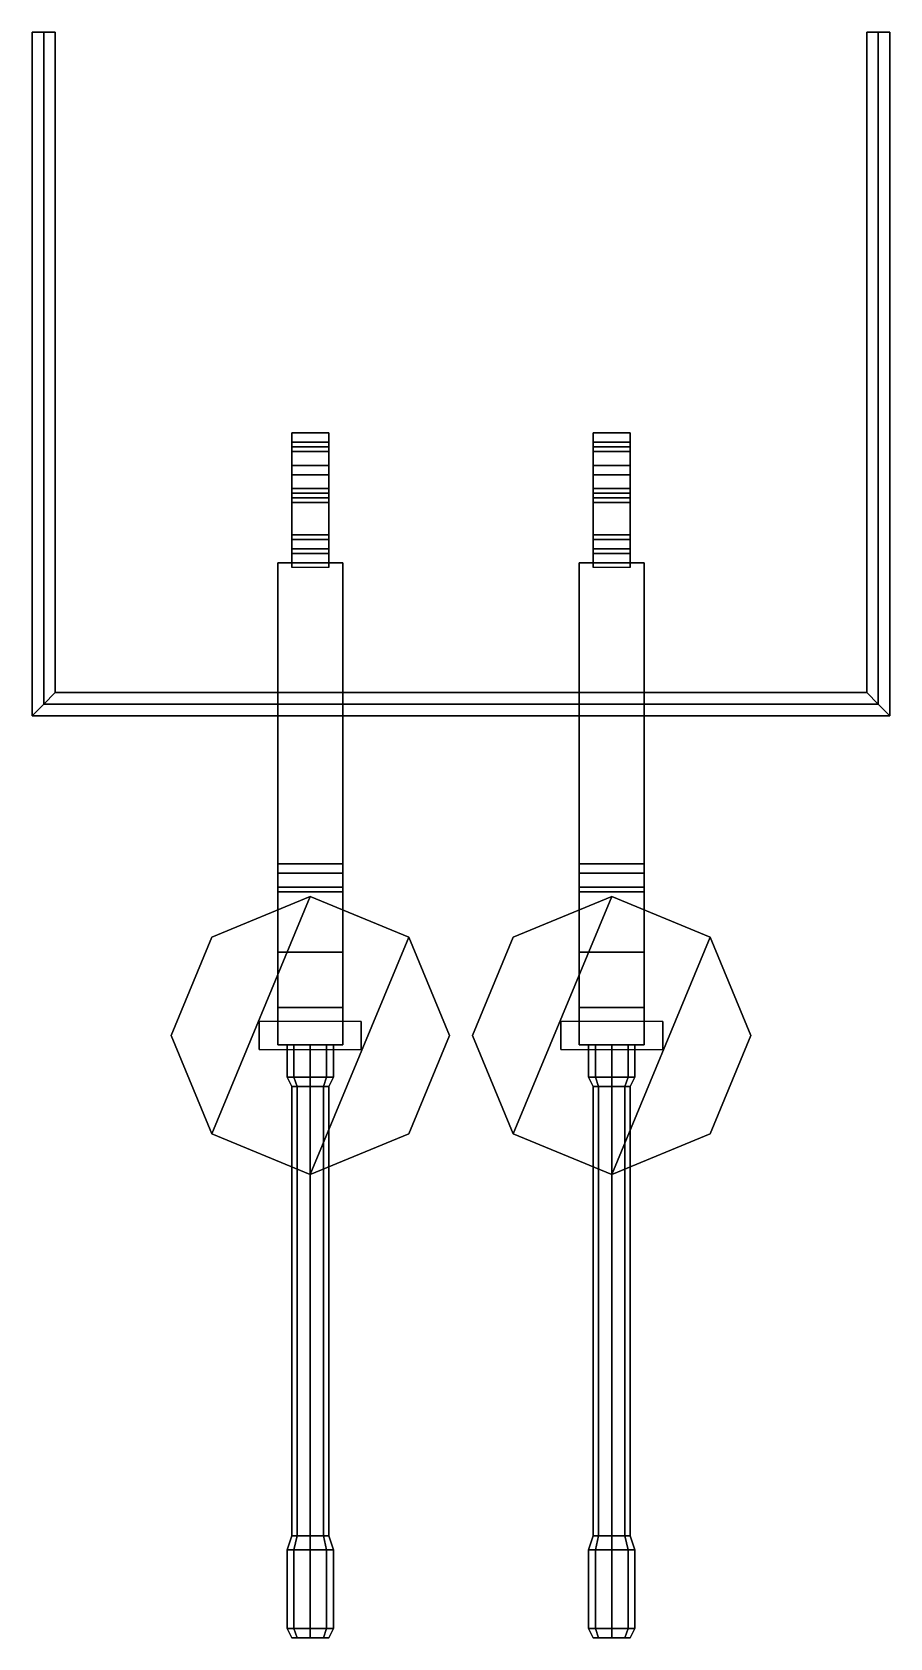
# Model space of a CAD drawing. Extents: x -0.37 to 0.37, y -1.39 to 0.
import ezdxf

# ---------------------------------------------------------------- set-up
doc = ezdxf.new("R2010")
doc.units = 0
doc.layers.add('GUN', color=1, linetype='CONTINUOUS')
doc.layers.add('SLEEVE', color=5, linetype='CONTINUOUS')

msp = doc.modelspace()

# ---------------------------------------------------------------- linework, layer by layer
at = {"layer": 'GUN'}
for points in [[(-0.146, -0.346, 0.132), (-0.146, -0.354, 0.128), (-0.146, -0.398, 0.224), (-0.146, -0.358, 0.228)], [(-0.114, -0.358, 0.228), (-0.114, -0.346, 0.132), (-0.146, -0.346, 0.132), (-0.146, -0.358, 0.228)], [(-0.114, -0.346, 0.132), (-0.114, -0.354, 0.128), (-0.146, -0.354, 0.128), (-0.146, -0.346, 0.132)], [(-0.114, -0.398, 0.224), (-0.114, -0.354, 0.128), (-0.114, -0.346, 0.132), (-0.114, -0.358, 0.228)], [(0.114, -0.346, 0.132), (0.114, -0.354, 0.128), (0.114, -0.398, 0.224), (0.114, -0.358, 0.228)], [(0.146, -0.358, 0.228), (0.146, -0.346, 0.132), (0.114, -0.346, 0.132), (0.114, -0.358, 0.228)], [(0.146, -0.346, 0.132), (0.146, -0.354, 0.128), (0.114, -0.354, 0.128), (0.114, -0.346, 0.132)], [(0.146, -0.398, 0.224), (0.146, -0.354, 0.128), (0.146, -0.346, 0.132), (0.146, -0.358, 0.228)], [(-0.146, -0.354, 0.128), (-0.146, -0.394, 0.132), (-0.146, -0.402, 0.212), (-0.146, -0.398, 0.224)], [(-0.114, -0.354, 0.128), (-0.114, -0.438, 0.128), (-0.146, -0.438, 0.128), (-0.146, -0.354, 0.128)], [(-0.146, -0.354, 0.128), (-0.146, -0.438, 0.128), (-0.146, -0.438, 0.132), (-0.146, -0.394, 0.132)], [(-0.146, -0.358, 0.228), (-0.146, -0.398, 0.224), (-0.146, -0.382, 0.268), (-0.146, -0.358, 0.272)], [(-0.114, -0.358, 0.272), (-0.114, -0.358, 0.228), (-0.146, -0.358, 0.228), (-0.146, -0.358, 0.272)], [(-0.114, -0.362, 0.28), (-0.114, -0.358, 0.272), (-0.146, -0.358, 0.272), (-0.146, -0.362, 0.28)], [(-0.146, -0.358, 0.272), (-0.146, -0.382, 0.268), (-0.146, -0.374, 0.28), (-0.146, -0.362, 0.28)], [(-0.114, -0.402, 0.212), (-0.114, -0.394, 0.132), (-0.114, -0.354, 0.128), (-0.114, -0.398, 0.224)], [(-0.114, -0.438, 0.132), (-0.114, -0.438, 0.128), (-0.114, -0.354, 0.128), (-0.114, -0.394, 0.132)], [(-0.114, -0.382, 0.268), (-0.114, -0.398, 0.224), (-0.114, -0.358, 0.228), (-0.114, -0.358, 0.272)], [(-0.114, -0.374, 0.28), (-0.114, -0.382, 0.268), (-0.114, -0.358, 0.272), (-0.114, -0.362, 0.28)], [(0.114, -0.354, 0.128), (0.114, -0.438, 0.128), (0.114, -0.438, 0.132), (0.114, -0.394, 0.132)], [(0.146, -0.354, 0.128), (0.146, -0.438, 0.128), (0.114, -0.438, 0.128), (0.114, -0.354, 0.128)], [(0.114, -0.354, 0.128), (0.114, -0.394, 0.132), (0.114, -0.402, 0.212), (0.114, -0.398, 0.224)], [(0.146, -0.358, 0.272), (0.146, -0.358, 0.228), (0.114, -0.358, 0.228), (0.114, -0.358, 0.272)], [(0.114, -0.358, 0.228), (0.114, -0.398, 0.224), (0.114, -0.382, 0.268), (0.114, -0.358, 0.272)], [(0.114, -0.358, 0.272), (0.114, -0.382, 0.268), (0.114, -0.374, 0.28), (0.114, -0.362, 0.28)], [(0.146, -0.362, 0.28), (0.146, -0.358, 0.272), (0.114, -0.358, 0.272), (0.114, -0.362, 0.28)], [(0.146, -0.438, 0.132), (0.146, -0.438, 0.128), (0.146, -0.354, 0.128), (0.146, -0.394, 0.132)], [(0.146, -0.402, 0.212), (0.146, -0.394, 0.132), (0.146, -0.354, 0.128), (0.146, -0.398, 0.224)], [(0.146, -0.382, 0.268), (0.146, -0.398, 0.224), (0.146, -0.358, 0.228), (0.146, -0.358, 0.272)], [(0.146, -0.374, 0.28), (0.146, -0.382, 0.268), (0.146, -0.358, 0.272), (0.146, -0.362, 0.28)], [(-0.146, -0.362, 0.28), (-0.146, -0.374, 0.28), (-0.114, -0.374, 0.28), (-0.114, -0.362, 0.28)], [(-0.146, -0.374, 0.28), (-0.146, -0.382, 0.268), (-0.114, -0.382, 0.268), (-0.114, -0.374, 0.28)], [(0.114, -0.362, 0.28), (0.114, -0.374, 0.28), (0.146, -0.374, 0.28), (0.146, -0.362, 0.28)], [(0.114, -0.374, 0.28), (0.114, -0.382, 0.268), (0.146, -0.382, 0.268), (0.146, -0.374, 0.28)], [(-0.146, -0.398, 0.224), (-0.146, -0.398, 0.252), (-0.146, -0.382, 0.268), (-0.146, -0.398, 0.224)], [(-0.146, -0.382, 0.268), (-0.146, -0.434, 0.264), (-0.114, -0.434, 0.264), (-0.114, -0.382, 0.268)], [(-0.146, -0.434, 0.252), (-0.146, -0.434, 0.264), (-0.146, -0.382, 0.268), (-0.146, -0.398, 0.252)], [(-0.114, -0.382, 0.268), (-0.114, -0.398, 0.252), (-0.114, -0.398, 0.224)], [(-0.114, -0.382, 0.268), (-0.114, -0.434, 0.264), (-0.114, -0.434, 0.252), (-0.114, -0.398, 0.252)], [(0.114, -0.382, 0.268), (0.114, -0.434, 0.264), (0.146, -0.434, 0.264), (0.146, -0.382, 0.268)], [(0.114, -0.434, 0.252), (0.114, -0.434, 0.264), (0.114, -0.382, 0.268), (0.114, -0.398, 0.252)], [(0.114, -0.398, 0.224), (0.114, -0.398, 0.252), (0.114, -0.382, 0.268), (0.114, -0.398, 0.224)], [(0.146, -0.382, 0.268), (0.146, -0.434, 0.264), (0.146, -0.434, 0.252), (0.146, -0.398, 0.252)], [(0.146, -0.382, 0.268), (0.146, -0.398, 0.252), (0.146, -0.398, 0.224)], [(-0.146, -0.402, 0.212), (-0.146, -0.394, 0.132), (-0.114, -0.394, 0.132), (-0.114, -0.402, 0.212)], [(-0.146, -0.394, 0.132), (-0.146, -0.438, 0.132), (-0.114, -0.438, 0.132), (-0.114, -0.394, 0.132)], [(-0.114, -0.398, 0.224), (-0.114, -0.398, 0.252), (-0.146, -0.398, 0.252), (-0.146, -0.398, 0.224)], [(-0.146, -0.402, 0.212), (-0.146, -0.406, 0.216), (-0.146, -0.398, 0.224)], [(-0.146, -0.406, 0.216), (-0.146, -0.458, 0.216), (-0.146, -0.446, 0.224), (-0.146, -0.398, 0.224)], [(-0.146, -0.398, 0.224), (-0.146, -0.446, 0.224), (-0.114, -0.446, 0.224), (-0.114, -0.398, 0.224)], [(-0.114, -0.398, 0.252), (-0.114, -0.434, 0.252), (-0.146, -0.434, 0.252), (-0.146, -0.398, 0.252)], [(-0.114, -0.398, 0.224), (-0.114, -0.406, 0.216), (-0.114, -0.402, 0.212), (-0.114, -0.398, 0.224)], [(-0.114, -0.446, 0.224), (-0.114, -0.458, 0.216), (-0.114, -0.406, 0.216), (-0.114, -0.398, 0.224)], [(0.114, -0.394, 0.132), (0.114, -0.438, 0.132), (0.146, -0.438, 0.132), (0.146, -0.394, 0.132)], [(0.114, -0.402, 0.212), (0.114, -0.394, 0.132), (0.146, -0.394, 0.132), (0.146, -0.402, 0.212)], [(0.114, -0.398, 0.224), (0.114, -0.446, 0.224), (0.146, -0.446, 0.224), (0.146, -0.398, 0.224)], [(0.114, -0.406, 0.216), (0.114, -0.458, 0.216), (0.114, -0.446, 0.224), (0.114, -0.398, 0.224)], [(0.146, -0.398, 0.252), (0.146, -0.434, 0.252), (0.114, -0.434, 0.252), (0.114, -0.398, 0.252)], [(0.114, -0.402, 0.212), (0.114, -0.406, 0.216), (0.114, -0.398, 0.224)], [(0.146, -0.398, 0.224), (0.146, -0.398, 0.252), (0.114, -0.398, 0.252), (0.114, -0.398, 0.224)], [(0.146, -0.446, 0.224), (0.146, -0.458, 0.216), (0.146, -0.406, 0.216), (0.146, -0.398, 0.224)], [(0.146, -0.398, 0.224), (0.146, -0.406, 0.216), (0.146, -0.402, 0.212), (0.146, -0.398, 0.224)], [(-0.114, -0.402, 0.212), (-0.114, -0.406, 0.216), (-0.146, -0.406, 0.216), (-0.146, -0.402, 0.212)], [(-0.114, -0.406, 0.216), (-0.114, -0.458, 0.216), (-0.146, -0.458, 0.216), (-0.146, -0.406, 0.216)], [(0.146, -0.402, 0.212), (0.146, -0.406, 0.216), (0.114, -0.406, 0.216), (0.114, -0.402, 0.212)], [(0.146, -0.406, 0.216), (0.146, -0.458, 0.216), (0.114, -0.458, 0.216), (0.114, -0.406, 0.216)], [(-0.146, -0.446, 0.244), (-0.146, -0.458, 0.252), (-0.146, -0.434, 0.264), (-0.146, -0.434, 0.252)], [(-0.114, -0.434, 0.252), (-0.114, -0.446, 0.244), (-0.146, -0.446, 0.244), (-0.146, -0.434, 0.252)], [(-0.146, -0.434, 0.264), (-0.146, -0.458, 0.252), (-0.114, -0.458, 0.252), (-0.114, -0.434, 0.264)], [(-0.114, -0.438, 0.128), (-0.114, -0.45, 0.136), (-0.146, -0.45, 0.136), (-0.146, -0.438, 0.128)], [(-0.146, -0.438, 0.128), (-0.146, -0.45, 0.136), (-0.146, -0.45, 0.14), (-0.146, -0.438, 0.132)], [(-0.146, -0.438, 0.132), (-0.146, -0.45, 0.14), (-0.114, -0.45, 0.14), (-0.114, -0.438, 0.132)], [(-0.114, -0.434, 0.264), (-0.114, -0.458, 0.252), (-0.114, -0.446, 0.244), (-0.114, -0.434, 0.252)], [(-0.114, -0.45, 0.14), (-0.114, -0.45, 0.136), (-0.114, -0.438, 0.128), (-0.114, -0.438, 0.132)], [(0.114, -0.446, 0.244), (0.114, -0.458, 0.252), (0.114, -0.434, 0.264), (0.114, -0.434, 0.252)], [(0.146, -0.434, 0.252), (0.146, -0.446, 0.244), (0.114, -0.446, 0.244), (0.114, -0.434, 0.252)], [(0.114, -0.434, 0.264), (0.114, -0.458, 0.252), (0.146, -0.458, 0.252), (0.146, -0.434, 0.264)], [(0.114, -0.438, 0.128), (0.114, -0.45, 0.136), (0.114, -0.45, 0.14), (0.114, -0.438, 0.132)], [(0.146, -0.438, 0.128), (0.146, -0.45, 0.136), (0.114, -0.45, 0.136), (0.114, -0.438, 0.128)], [(0.114, -0.438, 0.132), (0.114, -0.45, 0.14), (0.146, -0.45, 0.14), (0.146, -0.438, 0.132)], [(0.146, -0.434, 0.264), (0.146, -0.458, 0.252), (0.146, -0.446, 0.244), (0.146, -0.434, 0.252)], [(0.146, -0.45, 0.14), (0.146, -0.45, 0.136), (0.146, -0.438, 0.128), (0.146, -0.438, 0.132)], [(-0.146, -0.446, 0.224), (-0.146, -0.458, 0.216), (-0.146, -0.458, 0.252), (-0.146, -0.446, 0.244)], [(-0.114, -0.446, 0.244), (-0.114, -0.446, 0.224), (-0.146, -0.446, 0.224), (-0.146, -0.446, 0.244)], [(-0.114, -0.45, 0.136), (-0.114, -0.462, 0.152), (-0.146, -0.462, 0.152), (-0.146, -0.45, 0.136)], [(-0.146, -0.45, 0.136), (-0.146, -0.462, 0.152), (-0.146, -0.458, 0.152), (-0.146, -0.45, 0.14)], [(-0.146, -0.45, 0.14), (-0.146, -0.458, 0.152), (-0.114, -0.458, 0.152), (-0.114, -0.45, 0.14)], [(-0.114, -0.458, 0.252), (-0.114, -0.458, 0.216), (-0.114, -0.446, 0.224), (-0.114, -0.446, 0.244)], [(-0.114, -0.458, 0.152), (-0.114, -0.462, 0.152), (-0.114, -0.45, 0.136), (-0.114, -0.45, 0.14)], [(0.146, -0.446, 0.244), (0.146, -0.446, 0.224), (0.114, -0.446, 0.224), (0.114, -0.446, 0.244)], [(0.114, -0.446, 0.224), (0.114, -0.458, 0.216), (0.114, -0.458, 0.252), (0.114, -0.446, 0.244)], [(0.114, -0.45, 0.14), (0.114, -0.458, 0.152), (0.146, -0.458, 0.152), (0.146, -0.45, 0.14)], [(0.114, -0.45, 0.136), (0.114, -0.462, 0.152), (0.114, -0.458, 0.152), (0.114, -0.45, 0.14)], [(0.146, -0.45, 0.136), (0.146, -0.462, 0.152), (0.114, -0.462, 0.152), (0.114, -0.45, 0.136)], [(0.146, -0.458, 0.252), (0.146, -0.458, 0.216), (0.146, -0.446, 0.224), (0.146, -0.446, 0.244)], [(0.146, -0.458, 0.152), (0.146, -0.462, 0.152), (0.146, -0.45, 0.136), (0.146, -0.45, 0.14)], [(-0.102, -0.458, 0.26), (-0.102, -0.458, 0.152), (-0.158, -0.458, 0.152), (-0.158, -0.458, 0.26)], [(-0.158, -0.742, 0.2), (-0.158, -0.742, 0.236), (-0.158, -0.718, 0.26), (-0.158, -0.458, 0.26)], [(-0.158, -0.458, 0.26), (-0.158, -0.718, 0.26), (-0.102, -0.718, 0.26), (-0.102, -0.458, 0.26)], [(-0.158, -0.458, 0.152), (-0.158, -0.794, 0.152), (-0.158, -0.742, 0.2), (-0.158, -0.458, 0.26)], [(-0.102, -0.458, 0.152), (-0.102, -0.794, 0.152), (-0.158, -0.794, 0.152), (-0.158, -0.458, 0.152)], [(-0.102, -0.718, 0.26), (-0.102, -0.742, 0.236), (-0.102, -0.742, 0.2), (-0.102, -0.458, 0.26)], [(-0.102, -0.742, 0.2), (-0.102, -0.794, 0.152), (-0.102, -0.458, 0.152), (-0.102, -0.458, 0.26)], [(0.102, -0.458, 0.152), (0.102, -0.794, 0.152), (0.102, -0.742, 0.2), (0.102, -0.458, 0.26)], [(0.158, -0.458, 0.26), (0.158, -0.458, 0.152), (0.102, -0.458, 0.152), (0.102, -0.458, 0.26)], [(0.158, -0.458, 0.152), (0.158, -0.794, 0.152), (0.102, -0.794, 0.152), (0.102, -0.458, 0.152)], [(0.102, -0.742, 0.2), (0.102, -0.742, 0.236), (0.102, -0.718, 0.26), (0.102, -0.458, 0.26)], [(0.102, -0.458, 0.26), (0.102, -0.718, 0.26), (0.158, -0.718, 0.26), (0.158, -0.458, 0.26)], [(0.158, -0.742, 0.2), (0.158, -0.794, 0.152), (0.158, -0.458, 0.152), (0.158, -0.458, 0.26)], [(0.158, -0.718, 0.26), (0.158, -0.742, 0.236), (0.158, -0.742, 0.2), (0.158, -0.458, 0.26)], [(-0.158, -0.742, 0.236), (-0.158, -0.738, 0.28), (-0.158, -0.726, 0.28), (-0.158, -0.718, 0.26)], [(-0.158, -0.718, 0.26), (-0.158, -0.726, 0.28), (-0.102, -0.726, 0.28), (-0.102, -0.718, 0.26)], [(-0.102, -0.726, 0.28), (-0.102, -0.738, 0.28), (-0.102, -0.742, 0.236), (-0.102, -0.718, 0.26)], [(0.102, -0.742, 0.236), (0.102, -0.738, 0.28), (0.102, -0.726, 0.28), (0.102, -0.718, 0.26)], [(0.102, -0.718, 0.26), (0.102, -0.726, 0.28), (0.158, -0.726, 0.28), (0.158, -0.718, 0.26)], [(0.158, -0.726, 0.28), (0.158, -0.738, 0.28), (0.158, -0.742, 0.236), (0.158, -0.718, 0.26)], [(-0.158, -0.726, 0.28), (-0.158, -0.738, 0.28), (-0.102, -0.738, 0.28), (-0.102, -0.726, 0.28)], [(0.102, -0.726, 0.28), (0.102, -0.738, 0.28), (0.158, -0.738, 0.28), (0.158, -0.726, 0.28)], [(-0.2149, -0.9509, 0.296), (-0.13, -0.746, 0.296), (-0.2149, -0.7811, 0.296), (-0.25, -0.866, 0.296)], [(-0.13, -0.746, 0.224), (-0.2149, -0.7811, 0.224), (-0.2149, -0.7811, 0.296), (-0.13, -0.746, 0.296)], [(-0.13, -0.986, 0.296), (-0.0451, -0.7811, 0.296), (-0.13, -0.746, 0.296), (-0.2149, -0.9509, 0.296)], [(-0.102, -0.742, 0.236), (-0.102, -0.738, 0.28), (-0.158, -0.738, 0.28), (-0.158, -0.742, 0.236)], [(-0.158, -0.742, 0.2), (-0.158, -0.842, 0.2), (-0.102, -0.842, 0.2), (-0.102, -0.742, 0.2)], [(-0.158, -0.794, 0.152), (-0.158, -0.874, 0.164), (-0.158, -0.842, 0.2), (-0.158, -0.742, 0.2)], [(-0.102, -0.742, 0.2), (-0.102, -0.742, 0.236), (-0.158, -0.742, 0.236), (-0.158, -0.742, 0.2)], [(-0.0451, -0.7811, 0.224), (-0.13, -0.746, 0.224), (-0.13, -0.746, 0.296), (-0.0451, -0.7811, 0.296)], [(-0.102, -0.842, 0.2), (-0.102, -0.874, 0.164), (-0.102, -0.794, 0.152), (-0.102, -0.742, 0.2)], [(0.0451, -0.9509, 0.296), (0.13, -0.746, 0.296), (0.0451, -0.7811, 0.296), (0.01, -0.866, 0.296)], [(0.13, -0.746, 0.224), (0.0451, -0.7811, 0.224), (0.0451, -0.7811, 0.296), (0.13, -0.746, 0.296)], [(0.13, -0.986, 0.296), (0.2149, -0.7811, 0.296), (0.13, -0.746, 0.296), (0.0451, -0.9509, 0.296)], [(0.158, -0.742, 0.236), (0.158, -0.738, 0.28), (0.102, -0.738, 0.28), (0.102, -0.742, 0.236)], [(0.158, -0.742, 0.2), (0.158, -0.742, 0.236), (0.102, -0.742, 0.236), (0.102, -0.742, 0.2)], [(0.102, -0.794, 0.152), (0.102, -0.874, 0.164), (0.102, -0.842, 0.2), (0.102, -0.742, 0.2)], [(0.102, -0.742, 0.2), (0.102, -0.842, 0.2), (0.158, -0.842, 0.2), (0.158, -0.742, 0.2)], [(0.2149, -0.7811, 0.224), (0.13, -0.746, 0.224), (0.13, -0.746, 0.296), (0.2149, -0.7811, 0.296)], [(0.158, -0.842, 0.2), (0.158, -0.874, 0.164), (0.158, -0.794, 0.152), (0.158, -0.742, 0.2)], [(-0.2149, -0.7811, 0.224), (-0.25, -0.866, 0.224), (-0.25, -0.866, 0.296), (-0.2149, -0.7811, 0.296)], [(-0.0451, -0.9509, 0.296), (-0.01, -0.866, 0.296), (-0.0451, -0.7811, 0.296), (-0.13, -0.986, 0.296)], [(-0.01, -0.866, 0.224), (-0.0451, -0.7811, 0.224), (-0.0451, -0.7811, 0.296), (-0.01, -0.866, 0.296)], [(0.0451, -0.7811, 0.224), (0.01, -0.866, 0.224), (0.01, -0.866, 0.296), (0.0451, -0.7811, 0.296)], [(0.2149, -0.9509, 0.296), (0.25, -0.866, 0.296), (0.2149, -0.7811, 0.296), (0.13, -0.986, 0.296)], [(0.25, -0.866, 0.224), (0.2149, -0.7811, 0.224), (0.2149, -0.7811, 0.296), (0.25, -0.866, 0.296)], [(-0.102, -0.794, 0.152), (-0.102, -0.874, 0.164), (-0.158, -0.874, 0.164), (-0.158, -0.794, 0.152)], [(0.158, -0.794, 0.152), (0.158, -0.874, 0.164), (0.102, -0.874, 0.164), (0.102, -0.794, 0.152)], [(-0.102, -0.842, 0.224), (-0.102, -0.842, 0.2), (-0.158, -0.842, 0.2), (-0.158, -0.842, 0.224)], [(-0.158, -0.842, 0.2), (-0.158, -0.874, 0.164), (-0.158, -0.874, 0.224), (-0.158, -0.842, 0.224)], [(-0.102, -0.874, 0.224), (-0.102, -0.874, 0.164), (-0.102, -0.842, 0.2), (-0.102, -0.842, 0.224)], [(0.102, -0.842, 0.2), (0.102, -0.874, 0.164), (0.102, -0.874, 0.224), (0.102, -0.842, 0.224)], [(0.158, -0.842, 0.224), (0.158, -0.842, 0.2), (0.102, -0.842, 0.2), (0.102, -0.842, 0.224)], [(0.158, -0.874, 0.224), (0.158, -0.874, 0.164), (0.158, -0.842, 0.2), (0.158, -0.842, 0.224)], [(-0.174, -0.854, 0.296), (-0.174, -0.878, 0.296), (-0.174, -0.878, 0.336), (-0.174, -0.854, 0.336)], [(-0.174, -0.854, 0.336), (-0.174, -0.878, 0.336), (-0.086, -0.878, 0.336), (-0.086, -0.854, 0.336)], [(-0.086, -0.854, 0.336), (-0.086, -0.878, 0.336), (-0.086, -0.878, 0.296), (-0.086, -0.854, 0.296)], [(0.086, -0.854, 0.336), (0.086, -0.878, 0.336), (0.174, -0.878, 0.336), (0.174, -0.854, 0.336)], [(0.086, -0.854, 0.296), (0.086, -0.878, 0.296), (0.086, -0.878, 0.336), (0.086, -0.854, 0.336)], [(0.174, -0.854, 0.336), (0.174, -0.878, 0.336), (0.174, -0.878, 0.296), (0.174, -0.854, 0.296)], [(-0.25, -0.866, 0.224), (-0.2149, -0.9509, 0.224), (-0.2149, -0.9509, 0.296), (-0.25, -0.866, 0.296)], [(-0.0451, -0.9509, 0.224), (-0.01, -0.866, 0.224), (-0.01, -0.866, 0.296), (-0.0451, -0.9509, 0.296)], [(0.01, -0.866, 0.224), (0.0451, -0.9509, 0.224), (0.0451, -0.9509, 0.296), (0.01, -0.866, 0.296)], [(0.2149, -0.9509, 0.224), (0.25, -0.866, 0.224), (0.25, -0.866, 0.296), (0.2149, -0.9509, 0.296)], [(-0.158, -0.874, 0.224), (-0.158, -0.874, 0.164), (-0.102, -0.874, 0.164), (-0.102, -0.874, 0.224)], [(-0.15, -0.874, 0.188), (-0.1441, -0.874, 0.1739), (-0.1441, -0.902, 0.1739), (-0.15, -0.902, 0.188)], [(-0.1441, -0.874, 0.2021), (-0.15, -0.874, 0.188), (-0.15, -0.902, 0.188), (-0.1441, -0.902, 0.2021)], [(-0.1441, -0.874, 0.1739), (-0.13, -0.874, 0.168), (-0.13, -0.902, 0.168), (-0.1441, -0.902, 0.1739)], [(-0.13, -0.874, 0.208), (-0.1441, -0.874, 0.2021), (-0.1441, -0.902, 0.2021), (-0.13, -0.902, 0.208)], [(-0.13, -0.874, 0.168), (-0.1159, -0.874, 0.1739), (-0.1159, -0.902, 0.1739), (-0.13, -0.902, 0.168)], [(-0.1159, -0.874, 0.2021), (-0.13, -0.874, 0.208), (-0.13, -0.902, 0.208), (-0.1159, -0.902, 0.2021)], [(-0.1159, -0.874, 0.1739), (-0.11, -0.874, 0.188), (-0.11, -0.902, 0.188), (-0.1159, -0.902, 0.1739)], [(-0.11, -0.874, 0.188), (-0.1159, -0.874, 0.2021), (-0.1159, -0.902, 0.2021), (-0.11, -0.902, 0.188)], [(0.102, -0.874, 0.224), (0.102, -0.874, 0.164), (0.158, -0.874, 0.164), (0.158, -0.874, 0.224)], [(0.1159, -0.874, 0.2021), (0.11, -0.874, 0.188), (0.11, -0.902, 0.188), (0.1159, -0.902, 0.2021)], [(0.11, -0.874, 0.188), (0.1159, -0.874, 0.1739), (0.1159, -0.902, 0.1739), (0.11, -0.902, 0.188)], [(0.13, -0.874, 0.208), (0.1159, -0.874, 0.2021), (0.1159, -0.902, 0.2021), (0.13, -0.902, 0.208)], [(0.1159, -0.874, 0.1739), (0.13, -0.874, 0.168), (0.13, -0.902, 0.168), (0.1159, -0.902, 0.1739)], [(0.1441, -0.874, 0.2021), (0.13, -0.874, 0.208), (0.13, -0.902, 0.208), (0.1441, -0.902, 0.2021)], [(0.13, -0.874, 0.168), (0.1441, -0.874, 0.1739), (0.1441, -0.902, 0.1739), (0.13, -0.902, 0.168)], [(0.15, -0.874, 0.188), (0.1441, -0.874, 0.2021), (0.1441, -0.902, 0.2021), (0.15, -0.902, 0.188)], [(0.1441, -0.874, 0.1739), (0.15, -0.874, 0.188), (0.15, -0.902, 0.188), (0.1441, -0.902, 0.1739)], [(-0.146, -0.91, 0.188), (-0.1413, -0.91, 0.1993), (-0.1441, -0.902, 0.2021), (-0.15, -0.902, 0.188)], [(-0.1413, -0.91, 0.1767), (-0.146, -0.91, 0.188), (-0.15, -0.902, 0.188), (-0.1441, -0.902, 0.1739)], [(-0.146, -0.91, 0.188), (-0.1413, -0.91, 0.1767), (-0.1413, -1.298, 0.1767), (-0.146, -1.298, 0.188)], [(-0.1413, -0.91, 0.1993), (-0.146, -0.91, 0.188), (-0.146, -1.298, 0.188), (-0.1413, -1.298, 0.1993)], [(-0.1413, -0.91, 0.1993), (-0.13, -0.91, 0.204), (-0.13, -0.902, 0.208), (-0.1441, -0.902, 0.2021)], [(-0.13, -0.91, 0.172), (-0.1413, -0.91, 0.1767), (-0.1441, -0.902, 0.1739), (-0.13, -0.902, 0.168)], [(-0.1413, -0.91, 0.1767), (-0.13, -0.91, 0.172), (-0.13, -1.298, 0.172), (-0.1413, -1.298, 0.1767)], [(-0.13, -0.91, 0.204), (-0.1413, -0.91, 0.1993), (-0.1413, -1.298, 0.1993), (-0.13, -1.298, 0.204)], [(-0.13, -0.91, 0.204), (-0.1187, -0.91, 0.1993), (-0.1159, -0.902, 0.2021), (-0.13, -0.902, 0.208)], [(-0.1187, -0.91, 0.1767), (-0.13, -0.91, 0.172), (-0.13, -0.902, 0.168), (-0.1159, -0.902, 0.1739)], [(-0.13, -0.91, 0.172), (-0.1187, -0.91, 0.1767), (-0.1187, -1.298, 0.1767), (-0.13, -1.298, 0.172)], [(-0.1187, -0.91, 0.1993), (-0.13, -0.91, 0.204), (-0.13, -1.298, 0.204), (-0.1187, -1.298, 0.1993)], [(-0.1187, -0.91, 0.1993), (-0.114, -0.91, 0.188), (-0.11, -0.902, 0.188), (-0.1159, -0.902, 0.2021)], [(-0.114, -0.91, 0.188), (-0.1187, -0.91, 0.1767), (-0.1159, -0.902, 0.1739), (-0.11, -0.902, 0.188)], [(-0.1187, -0.91, 0.1767), (-0.114, -0.91, 0.188), (-0.114, -1.298, 0.188), (-0.1187, -1.298, 0.1767)], [(-0.114, -0.91, 0.188), (-0.1187, -0.91, 0.1993), (-0.1187, -1.298, 0.1993), (-0.114, -1.298, 0.188)], [(0.1187, -0.91, 0.1767), (0.114, -0.91, 0.188), (0.11, -0.902, 0.188), (0.1159, -0.902, 0.1739)], [(0.114, -0.91, 0.188), (0.1187, -0.91, 0.1993), (0.1159, -0.902, 0.2021), (0.11, -0.902, 0.188)], [(0.1187, -0.91, 0.1993), (0.114, -0.91, 0.188), (0.114, -1.298, 0.188), (0.1187, -1.298, 0.1993)], [(0.114, -0.91, 0.188), (0.1187, -0.91, 0.1767), (0.1187, -1.298, 0.1767), (0.114, -1.298, 0.188)], [(0.13, -0.91, 0.172), (0.1187, -0.91, 0.1767), (0.1159, -0.902, 0.1739), (0.13, -0.902, 0.168)], [(0.1187, -0.91, 0.1993), (0.13, -0.91, 0.204), (0.13, -0.902, 0.208), (0.1159, -0.902, 0.2021)], [(0.13, -0.91, 0.204), (0.1187, -0.91, 0.1993), (0.1187, -1.298, 0.1993), (0.13, -1.298, 0.204)], [(0.1187, -0.91, 0.1767), (0.13, -0.91, 0.172), (0.13, -1.298, 0.172), (0.1187, -1.298, 0.1767)], [(0.1413, -0.91, 0.1767), (0.13, -0.91, 0.172), (0.13, -0.902, 0.168), (0.1441, -0.902, 0.1739)], [(0.13, -0.91, 0.204), (0.1413, -0.91, 0.1993), (0.1441, -0.902, 0.2021), (0.13, -0.902, 0.208)], [(0.1413, -0.91, 0.1993), (0.13, -0.91, 0.204), (0.13, -1.298, 0.204), (0.1413, -1.298, 0.1993)], [(0.13, -0.91, 0.172), (0.1413, -0.91, 0.1767), (0.1413, -1.298, 0.1767), (0.13, -1.298, 0.172)], [(0.146, -0.91, 0.188), (0.1413, -0.91, 0.1767), (0.1441, -0.902, 0.1739), (0.15, -0.902, 0.188)], [(0.1413, -0.91, 0.1993), (0.146, -0.91, 0.188), (0.15, -0.902, 0.188), (0.1441, -0.902, 0.2021)], [(0.146, -0.91, 0.188), (0.1413, -0.91, 0.1993), (0.1413, -1.298, 0.1993), (0.146, -1.298, 0.188)], [(0.1413, -0.91, 0.1767), (0.146, -0.91, 0.188), (0.146, -1.298, 0.188), (0.1413, -1.298, 0.1767)], [(-0.2149, -0.9509, 0.224), (-0.13, -0.986, 0.224), (-0.13, -0.986, 0.296), (-0.2149, -0.9509, 0.296)], [(-0.13, -0.986, 0.224), (-0.0451, -0.9509, 0.224), (-0.0451, -0.9509, 0.296), (-0.13, -0.986, 0.296)], [(0.0451, -0.9509, 0.224), (0.13, -0.986, 0.224), (0.13, -0.986, 0.296), (0.0451, -0.9509, 0.296)], [(0.13, -0.986, 0.224), (0.2149, -0.9509, 0.224), (0.2149, -0.9509, 0.296), (0.13, -0.986, 0.296)], [(-0.146, -1.298, 0.188), (-0.1413, -1.298, 0.1767), (-0.1441, -1.31, 0.1739), (-0.15, -1.31, 0.188)], [(-0.1413, -1.298, 0.1993), (-0.146, -1.298, 0.188), (-0.15, -1.31, 0.188), (-0.1441, -1.31, 0.2021)], [(-0.1413, -1.298, 0.1767), (-0.13, -1.298, 0.172), (-0.13, -1.31, 0.168), (-0.1441, -1.31, 0.1739)], [(-0.13, -1.298, 0.204), (-0.1413, -1.298, 0.1993), (-0.1441, -1.31, 0.2021), (-0.13, -1.31, 0.208)], [(-0.13, -1.298, 0.172), (-0.1187, -1.298, 0.1767), (-0.1159, -1.31, 0.1739), (-0.13, -1.31, 0.168)], [(-0.1187, -1.298, 0.1993), (-0.13, -1.298, 0.204), (-0.13, -1.31, 0.208), (-0.1159, -1.31, 0.2021)], [(-0.1187, -1.298, 0.1767), (-0.114, -1.298, 0.188), (-0.11, -1.31, 0.188), (-0.1159, -1.31, 0.1739)], [(-0.114, -1.298, 0.188), (-0.1187, -1.298, 0.1993), (-0.1159, -1.31, 0.2021), (-0.11, -1.31, 0.188)], [(0.1187, -1.298, 0.1993), (0.114, -1.298, 0.188), (0.11, -1.31, 0.188), (0.1159, -1.31, 0.2021)], [(0.114, -1.298, 0.188), (0.1187, -1.298, 0.1767), (0.1159, -1.31, 0.1739), (0.11, -1.31, 0.188)], [(0.13, -1.298, 0.204), (0.1187, -1.298, 0.1993), (0.1159, -1.31, 0.2021), (0.13, -1.31, 0.208)], [(0.1187, -1.298, 0.1767), (0.13, -1.298, 0.172), (0.13, -1.31, 0.168), (0.1159, -1.31, 0.1739)], [(0.1413, -1.298, 0.1993), (0.13, -1.298, 0.204), (0.13, -1.31, 0.208), (0.1441, -1.31, 0.2021)], [(0.13, -1.298, 0.172), (0.1413, -1.298, 0.1767), (0.1441, -1.31, 0.1739), (0.13, -1.31, 0.168)], [(0.146, -1.298, 0.188), (0.1413, -1.298, 0.1993), (0.1441, -1.31, 0.2021), (0.15, -1.31, 0.188)], [(0.1413, -1.298, 0.1767), (0.146, -1.298, 0.188), (0.15, -1.31, 0.188), (0.1441, -1.31, 0.1739)], [(-0.15, -1.31, 0.188), (-0.1441, -1.31, 0.1739), (-0.1441, -1.378, 0.1739), (-0.15, -1.378, 0.188)], [(-0.1441, -1.31, 0.2021), (-0.15, -1.31, 0.188), (-0.15, -1.378, 0.188), (-0.1441, -1.378, 0.2021)], [(-0.1441, -1.31, 0.1739), (-0.13, -1.31, 0.168), (-0.13, -1.378, 0.168), (-0.1441, -1.378, 0.1739)], [(-0.13, -1.31, 0.208), (-0.1441, -1.31, 0.2021), (-0.1441, -1.378, 0.2021), (-0.13, -1.378, 0.208)], [(-0.13, -1.31, 0.168), (-0.1159, -1.31, 0.1739), (-0.1159, -1.378, 0.1739), (-0.13, -1.378, 0.168)], [(-0.1159, -1.31, 0.2021), (-0.13, -1.31, 0.208), (-0.13, -1.378, 0.208), (-0.1159, -1.378, 0.2021)], [(-0.1159, -1.31, 0.1739), (-0.11, -1.31, 0.188), (-0.11, -1.378, 0.188), (-0.1159, -1.378, 0.1739)], [(-0.11, -1.31, 0.188), (-0.1159, -1.31, 0.2021), (-0.1159, -1.378, 0.2021), (-0.11, -1.378, 0.188)], [(0.1159, -1.31, 0.2021), (0.11, -1.31, 0.188), (0.11, -1.378, 0.188), (0.1159, -1.378, 0.2021)], [(0.11, -1.31, 0.188), (0.1159, -1.31, 0.1739), (0.1159, -1.378, 0.1739), (0.11, -1.378, 0.188)], [(0.13, -1.31, 0.208), (0.1159, -1.31, 0.2021), (0.1159, -1.378, 0.2021), (0.13, -1.378, 0.208)], [(0.1159, -1.31, 0.1739), (0.13, -1.31, 0.168), (0.13, -1.378, 0.168), (0.1159, -1.378, 0.1739)], [(0.1441, -1.31, 0.2021), (0.13, -1.31, 0.208), (0.13, -1.378, 0.208), (0.1441, -1.378, 0.2021)], [(0.13, -1.31, 0.168), (0.1441, -1.31, 0.1739), (0.1441, -1.378, 0.1739), (0.13, -1.378, 0.168)], [(0.15, -1.31, 0.188), (0.1441, -1.31, 0.2021), (0.1441, -1.378, 0.2021), (0.15, -1.378, 0.188)], [(0.1441, -1.31, 0.1739), (0.15, -1.31, 0.188), (0.15, -1.378, 0.188), (0.1441, -1.378, 0.1739)], [(-0.146, -1.386, 0.188), (-0.1413, -1.386, 0.1993), (-0.1441, -1.378, 0.2021), (-0.15, -1.378, 0.188)], [(-0.1413, -1.386, 0.1767), (-0.146, -1.386, 0.188), (-0.15, -1.378, 0.188), (-0.1441, -1.378, 0.1739)], [(-0.1413, -1.386, 0.1767), (-0.114, -1.386, 0.188), (-0.1187, -1.386, 0.1993), (-0.146, -1.386, 0.188)], [(-0.146, -1.386, 0.188), (-0.1187, -1.386, 0.1993), (-0.13, -1.386, 0.204), (-0.1413, -1.386, 0.1993)], [(-0.1413, -1.386, 0.1993), (-0.13, -1.386, 0.204), (-0.13, -1.378, 0.208), (-0.1441, -1.378, 0.2021)], [(-0.13, -1.386, 0.172), (-0.1413, -1.386, 0.1767), (-0.1441, -1.378, 0.1739), (-0.13, -1.378, 0.168)], [(-0.13, -1.386, 0.172), (-0.1187, -1.386, 0.1767), (-0.114, -1.386, 0.188), (-0.1413, -1.386, 0.1767)], [(-0.13, -1.386, 0.204), (-0.1187, -1.386, 0.1993), (-0.1159, -1.378, 0.2021), (-0.13, -1.378, 0.208)], [(-0.1187, -1.386, 0.1767), (-0.13, -1.386, 0.172), (-0.13, -1.378, 0.168), (-0.1159, -1.378, 0.1739)], [(-0.1187, -1.386, 0.1993), (-0.114, -1.386, 0.188), (-0.11, -1.378, 0.188), (-0.1159, -1.378, 0.2021)], [(-0.114, -1.386, 0.188), (-0.1187, -1.386, 0.1767), (-0.1159, -1.378, 0.1739), (-0.11, -1.378, 0.188)], [(0.1187, -1.386, 0.1767), (0.114, -1.386, 0.188), (0.11, -1.378, 0.188), (0.1159, -1.378, 0.1739)], [(0.114, -1.386, 0.188), (0.1187, -1.386, 0.1993), (0.1159, -1.378, 0.2021), (0.11, -1.378, 0.188)], [(0.114, -1.386, 0.188), (0.1413, -1.386, 0.1993), (0.13, -1.386, 0.204), (0.1187, -1.386, 0.1993)], [(0.1187, -1.386, 0.1767), (0.146, -1.386, 0.188), (0.1413, -1.386, 0.1993), (0.114, -1.386, 0.188)], [(0.13, -1.386, 0.172), (0.1187, -1.386, 0.1767), (0.1159, -1.378, 0.1739), (0.13, -1.378, 0.168)], [(0.1187, -1.386, 0.1993), (0.13, -1.386, 0.204), (0.13, -1.378, 0.208), (0.1159, -1.378, 0.2021)], [(0.13, -1.386, 0.172), (0.1413, -1.386, 0.1767), (0.146, -1.386, 0.188), (0.1187, -1.386, 0.1767)], [(0.1413, -1.386, 0.1767), (0.13, -1.386, 0.172), (0.13, -1.378, 0.168), (0.1441, -1.378, 0.1739)], [(0.13, -1.386, 0.204), (0.1413, -1.386, 0.1993), (0.1441, -1.378, 0.2021), (0.13, -1.378, 0.208)], [(0.146, -1.386, 0.188), (0.1413, -1.386, 0.1767), (0.1441, -1.378, 0.1739), (0.15, -1.378, 0.188)], [(0.1413, -1.386, 0.1993), (0.146, -1.386, 0.188), (0.15, -1.378, 0.188), (0.1441, -1.378, 0.2021)]]:
    msp.add_3dface(points, dxfattribs=at)
at = {"layer": 'SLEEVE'}
for points in [[(-0.36, 0, 0.01), (-0.37, 0), (-0.37, -0.59, 0.14), (-0.36, -0.58, 0.15)], [(-0.37, 0), (-0.36, 0, -0.01), (-0.36, -0.58, 0.13), (-0.37, -0.59, 0.14)], [(-0.35, 0), (-0.36, 0, 0.01), (-0.36, -0.58, 0.15), (-0.35, -0.57, 0.14)], [(-0.36, 0, -0.01), (-0.35, 0), (-0.35, -0.57, 0.14), (-0.36, -0.58, 0.13)], [(0.36, 0, 0.01), (0.35, 0), (0.35, -0.57, 0.14), (0.36, -0.58, 0.15)], [(0.35, 0), (0.36, 0, -0.01), (0.36, -0.58, 0.13), (0.35, -0.57, 0.14)], [(0.37, 0), (0.36, 0, 0.01), (0.36, -0.58, 0.15), (0.37, -0.59, 0.14)], [(0.36, 0, -0.01), (0.37, 0), (0.37, -0.59, 0.14), (0.36, -0.58, 0.13)], [(0.37, -0.59, 0.14), (0.36, -0.58, 0.15), (-0.36, -0.58, 0.15), (-0.37, -0.59, 0.14)], [(0.36, -0.58, 0.13), (0.37, -0.59, 0.14), (-0.37, -0.59, 0.14), (-0.36, -0.58, 0.13)], [(0.36, -0.58, 0.15), (0.35, -0.57, 0.14), (-0.35, -0.57, 0.14), (-0.36, -0.58, 0.15)], [(0.35, -0.57, 0.14), (0.36, -0.58, 0.13), (-0.36, -0.58, 0.13), (-0.35, -0.57, 0.14)]]:
    msp.add_3dface(points, dxfattribs=at)

doc.saveas('drawing.dxf')
